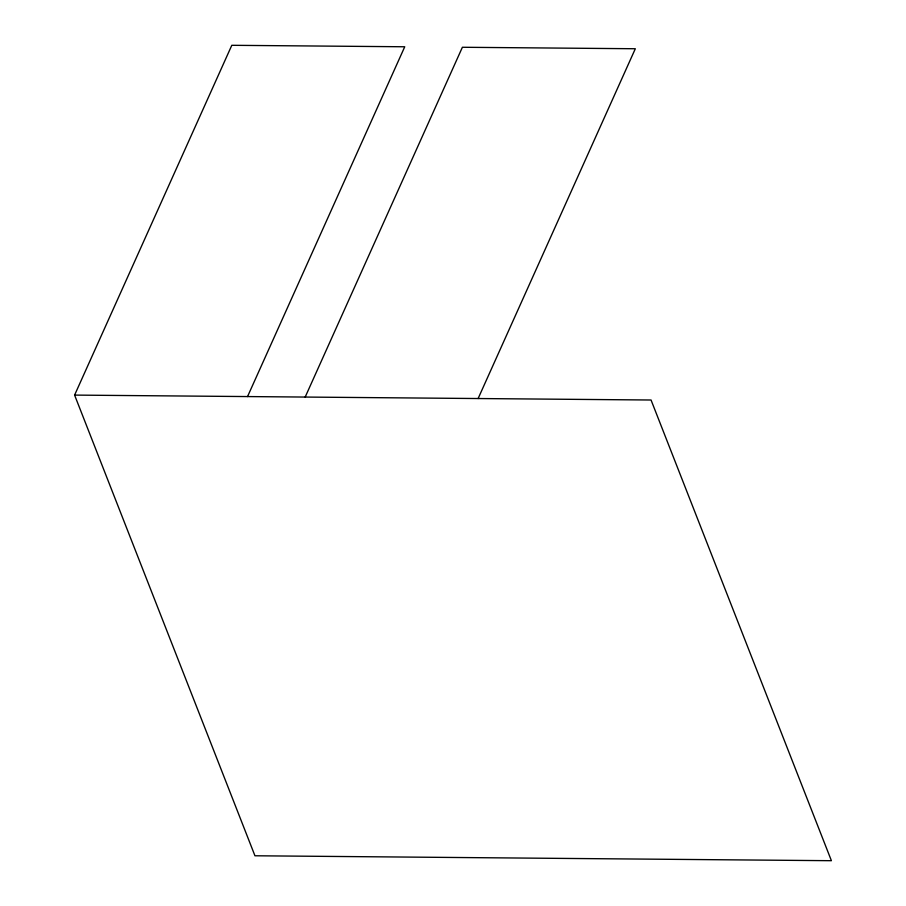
<?xml version="1.0" encoding="UTF-8"?>
<svg xmlns="http://www.w3.org/2000/svg" width="906" height="906" viewBox="0 0 906 906"><rect width="100%" height="100%" fill="white"/><g stroke="black" fill="none" stroke-linecap="round" stroke-linejoin="round"><path stroke-width="1.36" d="M74.598 395.095L651.052 400.01L831.402 860.7L254.948 855.774L74.598 395.095L231.8 45.3L404.744 46.772L247.542 396.568M305.186 397.055L462.388 47.271L635.321 48.743L478.119 398.538"/></g></svg>
